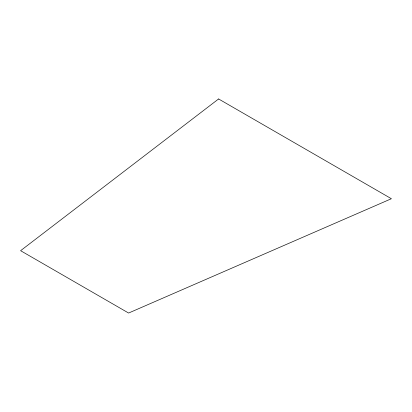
<?xml version="1.0" encoding="UTF-8"?>
<svg xmlns="http://www.w3.org/2000/svg" width="412" height="412" viewBox="0 0 412 412"><rect width="100%" height="100%" fill="white"/><g stroke="black" fill="none" stroke-linecap="round" stroke-linejoin="round"><path stroke-width="0.62" d="M218.602 98.962L20.6 250.687L128.601 313.038L391.4 198.723L218.602 98.962"/></g></svg>
